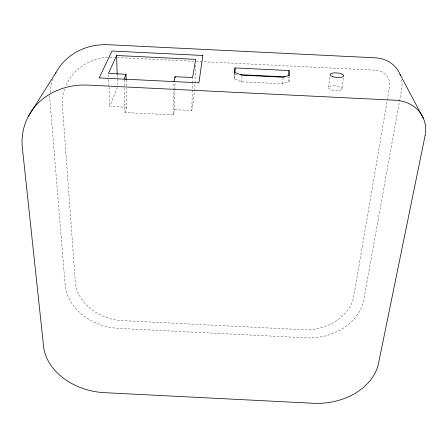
<?xml version="1.0" encoding="UTF-8"?>
<svg xmlns="http://www.w3.org/2000/svg" width="448" height="448" viewBox="0 0 448 448"><rect width="100%" height="100%" fill="white"/><g stroke="black" fill="none" stroke-linecap="round" stroke-linejoin="round"><path stroke-width="0.34" stroke-dasharray="2.24 1.68" d="M124.337 88.183L124.975 112.543L173.622 114.946L173.97 82.286M173.622 114.946L174.703 109.637L174.922 90.418M174.933 89.729L175.017 82.18M174.703 109.637L191.811 110.482L192.461 83.726M192.478 83.037L192.595 78.238M194.807 90.765L194.992 83.787M195.009 83.087L195.502 64.254M289.638 75.835L289.072 81.749L282.565 83.815L241.326 81.788L234.517 79.066L234.713 73.114M234.517 79.066L234.847 73.142M241.326 81.788L241.646 76.49M282.565 83.815L283.108 77.862M328.574 87.237L329.857 77M341.964 89.118A6.804 2.346 5.6 0 0 332.774 85.786A6.804 2.346 5.6 0 0 331.044 89.673A6.804 2.346 5.6 0 0 341.964 89.118L343.448 78.17M191.811 110.482L194.706 91.442M124.975 112.543L126.823 107.274L126.347 88.026M126.823 107.274L109.732 106.428L117.32 87.612M109.659 57.159L114.542 57.4M117.331 57.534L195.451 61.37M196.151 61.404L373.318 70.106A17.78 15.876 -30.2 0 1 389.15 89.062L353.287 299.18A47.729 38.349 -5.5 0 1 306.936 329.918L118.675 320.432A47.678 38.287 11.8 0 1 75.589 285.23L62.166 102.183A55.535 50.103 26.9 0 1 64.826 88.39M234.64 74.413L238.129 74.586M286.955 76.989L288.355 77.056L289.072 81.749M108.539 74.788L108.69 78.915M108.718 79.604L109.732 106.428M117.214 75.074L117.538 85.562M124.118 79.834L124.32 87.489M126.14 79.772L126.33 87.338M401.626 79.834A32.262 28.834 -29.9 0 1 401.587 89.673L363.782 299.712A52.881 42.297 -5.8 0 1 305.883 337.837L118.972 328.406A52.819 42.224 12 0 1 65.122 284.704L50.036 101.584A62.126 56.006 28.5 0 1 49.879 95.446M50.03 92.714A62.126 56.006 28.5 0 1 53.368 78.21M66.013 85.417A55.535 50.103 26.9 0 1 107.694 57.21"/><path stroke-width="0.67" d="M175.062 78.058L175.078 76.686L192.612 77.549L195.63 59.366L116.598 55.49L108.483 73.41L126.006 74.273L126.14 79.772M234.998 67.911L234.881 72.481L241.73 75.163L283.17 77.202L289.699 75.18L288.971 70.56L234.998 67.911L234.713 73.114M288.478 75.757L288.971 70.56M173.975 81.592L175.078 76.686M124.096 79.139L126.006 74.273M28.459 116.144L55.927 72.671M240.223 74.687L284.866 76.882M400.075 74.48L423.634 118.871M116.598 55.49L117.191 74.374M400.562 75.774A32.262 28.834 -29.9 0 0 375.245 57.809L108.5 44.727A62.126 56.006 28.5 0 0 55.306 73.864M202.821 55.479L198.923 82.818L99.17 77.913L111.989 51.022L202.821 55.479M425.074 135.744L378.543 363.261A59.349 44.845 -4.8 0 1 313.286 403.273L104.563 392.678A59.27 44.755 11 0 1 43.579 346.326L22.4 148.142A71.002 61.83 24 0 1 88.262 85.12L395.343 100.24A36.971 32.049 -24.6 0 1 425.074 135.744M332.707 76.63A6.871 2.268 5.5 0 0 343.728 76.115A6.871 2.268 5.5 0 0 334.432 72.878A6.871 2.268 5.5 0 0 332.707 76.63"/></g></svg>
